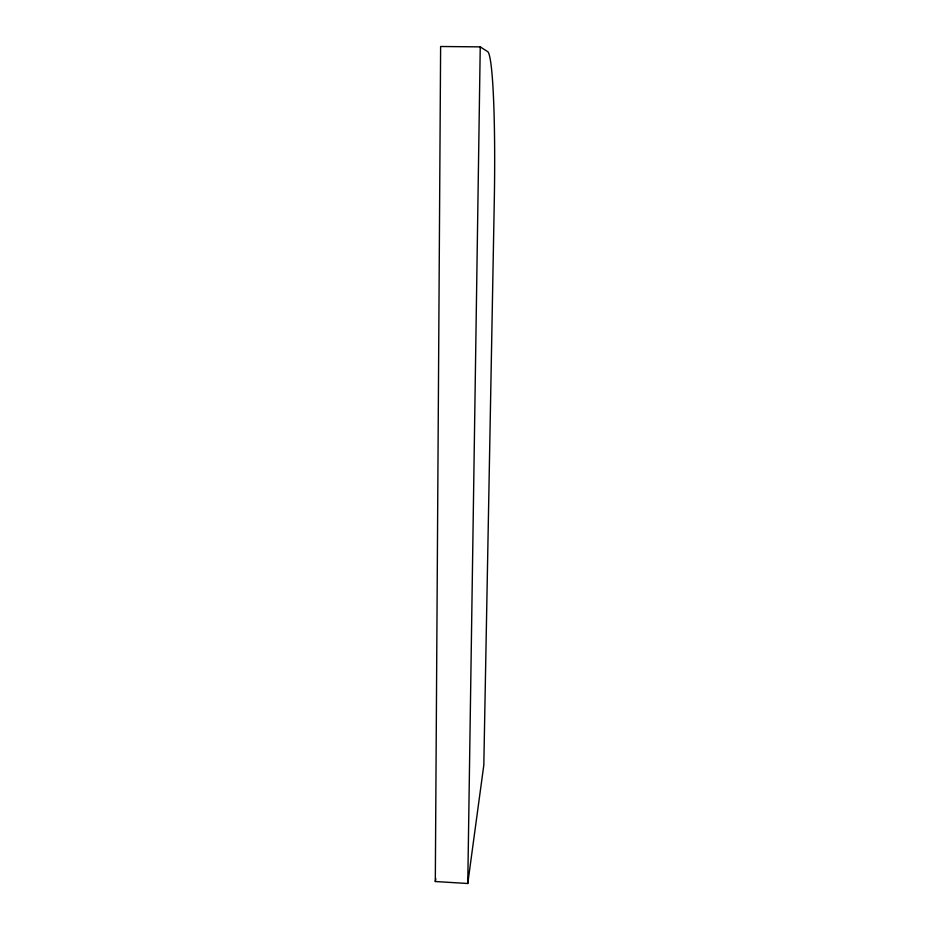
<?xml version="1.0" encoding="UTF-8"?>
<svg xmlns="http://www.w3.org/2000/svg" width="930" height="930" viewBox="0 0 930 930"><rect width="100%" height="100%" fill="white"/><g stroke="black" fill="none" stroke-linecap="round" stroke-linejoin="round"><path stroke-width="1.4" d="M435.31 881.524L440.622 46.5L480.24 46.872L487.739 51.696A155.973 10.195 -88.8 0 1 494.295 200.485L483.821 765.076L467.767 883.5L435.31 881.524L435.821 878.687M467.767 883.5L480.24 46.872"/></g></svg>
